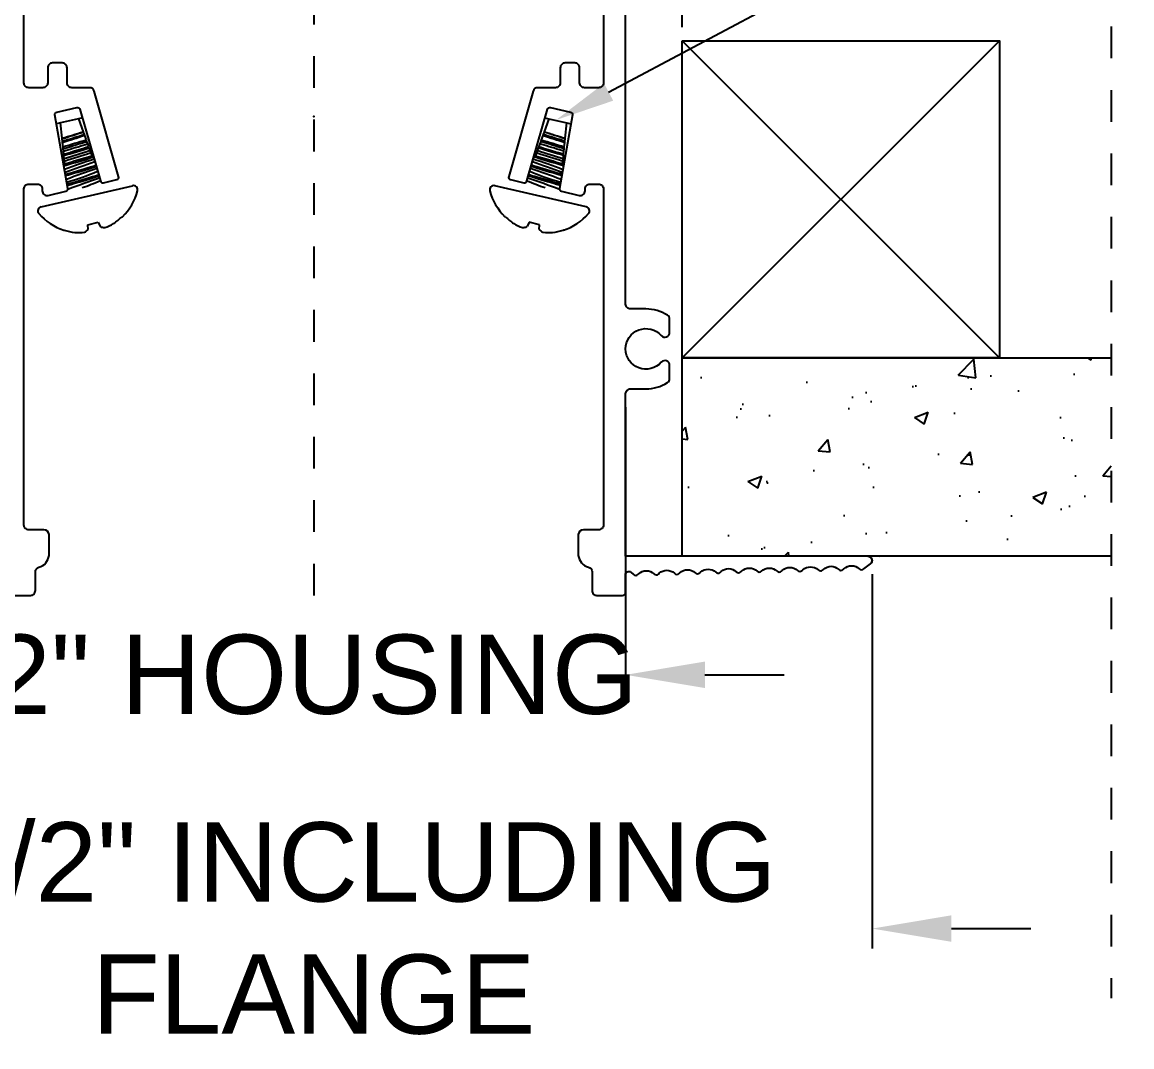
# Model space of a CAD drawing. Extents: x -5.1 to 5.8, y -1.4 to 4.4.
# Drawn here: x -0.919 to 2.579, y -1.423 to 1.807 of the extents above; entities that cross this region are included whole.
import ezdxf
from ezdxf import colors
from ezdxf.entities.mleader import LeaderData, LeaderLine
from ezdxf.math import Vec2, Vec3

# ---------------------------------------------------------------- set-up
doc = ezdxf.new("R2010")
doc.units = 0
doc.header["$LTSCALE"] = 0.5
doc.header["$MEASUREMENT"] = 0
doc.linetypes.add('PHANTOM', pattern=[0.5, 0.25, -0.05, 0.05, -0.05, 0.05, -0.05])
doc.layers.get('0').update_dxf_attribs({"color": 255, "linetype": 'CONTINUOUS'})
doc.layers.get('Defpoints').update_dxf_attribs({"linetype": 'CONTINUOUS'})
for name, color, linetype in [('Ceiling', 42, 'CONTINUOUS'), ('FAB DWG', 221, 'CONTINUOUS'), ('Hardware', 242, 'CONTINUOUS'), ('Housing', 150, 'CONTINUOUS')]:
    doc.layers.add(name, color=color, linetype=linetype)
doc.layers.add('Construction', color=60, linetype='PHANTOM', plot=False)
doc.layers.add('CUST DWG', color=60, linetype='CONTINUOUS', lineweight=20)
doc.styles.add('LSAD_Standard', font='arial.ttf')
doc.styles.get("Standard").update_dxf_attribs({"font": 'arial.ttf'})
doc.dimstyles.new('LSAD_CustDims', dxfattribs={"dimtxt": 1, "dimasz": 1, "dimexe": 0.0625, "dimexo": 0.042969, "dimgap": 0.0625, "dimtad": 0, "dimtih": 1, "dimtoh": 1, "dimdec": 3, "dimzin": 0, "dimdsep": 46, "dimlunit": 4, "dimtxsty": 'Standard', "dimcen": 0.125, "dimclrd": 256, "dimclre": 256, "dimclrt": 256, "dimadec": 0, "dimazin": 0, "dimtfac": 1, "dimtdec": 3, "dimtix": 1, "dimtofl": 0, "dimtmove": 0, "dimatfit": 3, "dimfxl": 1, "dimfrac": 2, "dimtolj": 1, "dimtzin": 0, "dimarcsym": 0})

# ---------------------------------------------------------------- blocks, each defined once
blk = doc.blocks.new('*D1')
at = {"layer": 'CUST DWG', "lineweight": -2, "ltscale": 0.5, "transparency": 16777216}
for p, q in [((-0.9834, 0.5932), (-0.9834, -0.3128)), ((0.9834, 0.5932), (0.9834, -0.3128)), ((-1.2334, -0.2503), (-1.4834, -0.2503)), ((1.2334, -0.2503), (1.4834, -0.2503))]:
    blk.add_line(p, q, dxfattribs=at)
at = {"layer": 'CUST DWG', "ltscale": 0.5, "transparency": 16777216}
for points in [[(-1.2334, -0.2086), (-1.2334, -0.292), (-0.9834, -0.2503)], [(1.2334, -0.2086), (1.2334, -0.292), (0.9834, -0.2503)]]:
    blk.add_solid(points, dxfattribs=at)
at = {"layer": 'Defpoints', "color": 0, "ltscale": 0.5, "transparency": 16777216}
for p in [(-0.9834, 0.6361), (0.9834, 0.6361), (-0.9834, -0.2503)]:
    blk.add_point(p, dxfattribs=at)
at = {"layer": 'CUST DWG', "ltscale": 0.5, "transparency": 16777216, "insert": (0, -0.2503), "char_height": 0.25, "attachment_point": 5}
blk.add_mtext('\\A1;2" HOUSING', dxfattribs=at)
blk = doc.blocks.new('*D2')
at = {"layer": 'CUST DWG', "lineweight": -2, "ltscale": 0.5, "transparency": 16777216}
for p, q in [((-1.7605, 0.067), (-1.7605, -1.1128)), ((1.7605, 0.0672), (1.7605, -1.1128)), ((-2.0105, -1.0503), (-2.2605, -1.0503)), ((2.0105, -1.0503), (2.2605, -1.0503))]:
    blk.add_line(p, q, dxfattribs=at)
at = {"layer": 'CUST DWG', "ltscale": 0.5, "transparency": 16777216}
for points in [[(-2.0105, -1.0086), (-2.0105, -1.092), (-1.7605, -1.0503)], [(2.0105, -1.0086), (2.0105, -1.092), (1.7605, -1.0503)]]:
    blk.add_solid(points, dxfattribs=at)
at = {"layer": 'Defpoints', "color": 0, "ltscale": 0.5, "transparency": 16777216}
for p in [(-1.7605, 0.11), (1.7605, 0.1102), (-1.7605, -1.0503)]:
    blk.add_point(p, dxfattribs=at)
at = {"layer": 'CUST DWG', "ltscale": 0.5, "transparency": 16777216, "insert": (0, -1.0503), "char_height": 0.25, "width": 3.2017, "attachment_point": 5}
blk.add_mtext('\\A1;3 1/2" INCLUDING FLANGE ', dxfattribs=at)
blk = doc.blocks.new('*D3')
at = {"layer": 'CUST DWG', "lineweight": -2, "ltscale": 0.5, "transparency": 16777216}
for p, q in [((-1.1569, 1.7916), (-1.1569, 4.1245)), ((1.1619, 1.7916), (1.1619, 4.1245)), ((-1.1569, 4.062), (-1.4069, 4.062)), ((0.9119, 4.062), (-0.9069, 4.062))]:
    blk.add_line(p, q, dxfattribs=at)
at = {"layer": 'CUST DWG', "ltscale": 0.5, "transparency": 16777216}
for points in [[(-0.9069, 4.1036), (-0.9069, 4.0203), (-1.1569, 4.062)], [(0.9119, 4.1036), (0.9119, 4.0203), (1.1619, 4.062)]]:
    blk.add_solid(points, dxfattribs=at)
at = {"layer": 'Defpoints', "color": 0, "ltscale": 0.5, "transparency": 16777216}
for p in [(-1.1569, 4.062), (-1.1569, 1.7487), (1.1619, 1.7487)]:
    blk.add_point(p, dxfattribs=at)
at = {"layer": 'CUST DWG', "ltscale": 0.5, "transparency": 16777216, "insert": (-2.6509, 4.062), "char_height": 0.25, "width": 2.49899, "attachment_point": 5}
blk.add_mtext('\\A1;2 3/8" CEILING OPENING', dxfattribs=at)

msp = doc.modelspace()

# ---------------------------------------------------------------- hatches: boundary and pattern name
at = {"layer": 'Ceiling', "ltscale": 0.5, "transparency": 16777216}
h = msp.add_hatch(dxfattribs=at)
h.set_pattern_fill('AR-CONC', color=256, scale=0.0625)
h.set_pattern_definition([(50, (0.7806, 0.06365), (0.448288, -0.03922), [0.046875, -0.515625]), (355, (0.7806, 0.06365), (-0.08672, 0.47012), [0.0375, -0.4125]), (100.451, (0.81794, 0.0604), (0.36157, 0.4309), [0.039838, -0.438214]), (46.184, (0.7806, 0.18865), (0.667026, -0.10345), [0.07031, -0.77344]), (96.636, (0.8362, 0.18), (0.58416, 0.60882), [0.05976, -0.65732]), (351.184, (0.7806, 0.18865), (0.58416, 0.60882), [0.05625, -0.61875]), (21, (0.8431, 0.1574), (0.373067, -0.251637), [0.046875, -0.515625]), (326, (0.8431, 0.1574), (0.15207, 0.45322), [0.0375, -0.4125]), (71.451, (0.87417, 0.13643), (0.52514, 0.20158), [0.039838, -0.438214]), (37.5, (0.78058, 0.06365), (0.0076, 0.2080587), [0, -0.4075, 0, -0.41875, 0, -0.414062]), (7.5, (0.78058, 0.06365), (0.164418, 0.246507), [0, -0.23875, 0, -0.398125, 0, -0.157812]), (327.5, (0.6412, 0.06365), (0.333639, -0.014097), [0, -0.15625, 0, -0.4875, 0, -0.646875]), (317.5, (0.5787, 0.06365), (0.364491, 0.062566), [0, -0.203125, 0, -0.32375, 0, -0.459375])])
h.paths.add_polyline_path([(-1.1569, 0.1236), (-1.1569, 0.7487), (-3.113, 0.7487), (-3.0428, 0.542), (-3.0838, 0.4551), (-3.0477, 0.4206), (-3.0959, 0.3189), (-3.0641, 0.1958), (-3.113, 0.1236)])
h.paths.add_polyline_path([(1.1619, 0.7487), (2.514, 0.7487), (2.514, 0.1237), (1.1619, 0.1236)])

# ---------------------------------------------------------------- linework, layer by layer
at = {"ltscale": 0.5, "transparency": 16777216}
msp.add_point((0, 1.51), dxfattribs=at)
at = {"layer": 'Ceiling', "ltscale": 0.5, "transparency": 16777216}
for p, q in [((1.1619, 1.7487), (2.1619, 0.7487)), ((2.1619, 1.7487), (1.1619, 0.7487))]:
    msp.add_line(p, q, dxfattribs=at)
msp.add_lwpolyline([(1.1619, 1.7487), (2.1619, 1.7487), (2.1619, 0.7487), (1.1619, 0.7487)], close=True, dxfattribs=at)
at = {"layer": 'Ceiling', "transparency": 16777216}
msp.add_lwpolyline([(2.514, 0.1236), (1.1619, 0.1236), (1.1619, 0.7487), (2.514, 0.7487)], dxfattribs=at)
at = {"layer": 'Construction', "ltscale": 0.5, "transparency": 16777216}
for p, q in [((2.514, 3.9933), (2.5139, -1.27)), ((0, 3.5), (0, 0))]:
    msp.add_line(p, q, dxfattribs=at)
at = {"layer": 'Hardware', "linetype": 'Continuous', "transparency": 16777216}
for p, q in [((-0.7291, 1.5054), (-0.7417, 1.5025)), ((0.7291, 1.5054), (0.7416, 1.5025)), ((-0.7981, 1.4895), (-0.8106, 1.4866)), ((-0.7417, 1.5025), (-0.7981, 1.4895)), ((-0.793, 1.4416), (-0.7981, 1.4895)), ((-0.7417, 1.5025), (-0.7268, 1.4615)), ((0.7416, 1.5025), (0.7267, 1.4615)), ((0.7416, 1.5025), (0.7979, 1.4895)), ((0.7929, 1.4416), (0.7979, 1.4895)), ((0.7979, 1.4895), (0.8106, 1.4865)), ((-0.7928, 1.4397), (-0.793, 1.4416)), ((-0.792, 1.4318), (-0.7928, 1.4397)), ((-0.7268, 1.4615), (-0.7265, 1.4607)), ((-0.7265, 1.4607), (-0.7239, 1.4534)), ((-0.7239, 1.4534), (-0.7228, 1.4505)), ((-0.7228, 1.4505), (-0.7176, 1.4361)), ((-0.7176, 1.4361), (-0.7159, 1.4314)), ((0.7174, 1.4361), (0.7157, 1.4314)), ((0.7226, 1.4505), (0.7174, 1.4361)), ((0.7237, 1.4534), (0.7226, 1.4505)), ((0.7264, 1.4607), (0.7237, 1.4534)), ((0.7267, 1.4615), (0.7264, 1.4607)), ((0.7918, 1.4318), (0.7927, 1.4397)), ((0.7927, 1.4397), (0.7929, 1.4416)), ((-0.7916, 1.4281), (-0.792, 1.4318)), ((-0.7902, 1.4147), (-0.7916, 1.4281)), ((-0.7895, 1.408), (-0.7902, 1.4147)), ((-0.7887, 1.4001), (-0.7895, 1.408)), ((-0.7877, 1.391), (-0.7887, 1.4001)), ((-0.7083, 1.4106), (-0.768, 1.3969)), ((-0.7159, 1.4314), (-0.7132, 1.4241)), ((-0.7132, 1.4241), (-0.7099, 1.415)), ((-0.7099, 1.415), (-0.7083, 1.4106)), ((-0.7083, 1.4106), (-0.7052, 1.4022)), ((-0.7083, 1.4106), (-0.7083, 1.4106)), ((-0.7052, 1.4022), (-0.7026, 1.3949)), ((0.7051, 1.4022), (0.7024, 1.3949)), ((0.7081, 1.4106), (0.7051, 1.4022)), ((0.7097, 1.415), (0.7081, 1.4106)), ((0.7081, 1.4106), (0.7678, 1.3969)), ((0.7081, 1.4106), (0.7081, 1.4106)), ((0.713, 1.4241), (0.7097, 1.415)), ((0.7157, 1.4314), (0.713, 1.4241)), ((0.7875, 1.391), (0.7885, 1.4001)), ((0.7885, 1.4001), (0.7893, 1.408)), ((0.7893, 1.408), (0.79, 1.4147)), ((0.79, 1.4147), (0.7914, 1.4281)), ((0.7914, 1.4281), (0.7918, 1.4318)), ((-0.7895, 1.367), (-0.7895, 1.3669)), ((-0.7849, 1.3642), (-0.7889, 1.3633)), ((-0.7877, 1.391), (-0.768, 1.3969)), ((-0.7873, 1.387), (-0.7877, 1.391)), ((-0.7862, 1.3763), (-0.7873, 1.387)), ((-0.7853, 1.3684), (-0.7862, 1.3763)), ((-0.7849, 1.3642), (-0.7853, 1.3684)), ((-0.7026, 1.3949), (-0.6989, 1.3849)), ((-0.6989, 1.3849), (-0.6987, 1.3841)), ((-0.6946, 1.3851), (-0.6987, 1.3841)), ((0.6946, 1.385), (0.6985, 1.3841)), ((0.6988, 1.3849), (0.6985, 1.3841)), ((0.7024, 1.3949), (0.6988, 1.3849)), ((0.7875, 1.391), (0.7678, 1.3969)), ((0.7847, 1.3642), (0.7852, 1.3684)), ((0.7847, 1.3642), (0.7889, 1.3633)), ((0.7852, 1.3684), (0.786, 1.3763)), ((0.786, 1.3763), (0.7871, 1.387)), ((0.7871, 1.387), (0.7875, 1.391)), ((0.7897, 1.368), (0.7894, 1.367)), ((0.7894, 1.367), (0.7895, 1.3668)), ((-0.8592, 1.2251), (-0.5709, 1.2917)), ((0.8592, 1.2251), (0.5709, 1.2917)), ((-0.6043, 1.1935), (-0.6028, 1.1939)), ((0.6043, 1.1935), (0.6028, 1.1939)), ((-0.7115, 1.1688), (-0.6789, 1.1763)), ((-0.7107, 1.1541), (-0.7115, 1.1688)), ((-0.6789, 1.1763), (-0.6732, 1.1628)), ((0.6789, 1.1763), (0.6732, 1.1628)), ((0.7115, 1.1688), (0.6789, 1.1763)), ((0.7107, 1.1541), (0.7115, 1.1688)), ((-0.7876, 1.1512), (-0.7861, 1.1515)), ((0.7876, 1.1512), (0.7861, 1.1515))]:
    msp.add_line(p, q, dxfattribs=at)
at = {"layer": 'Hardware', "linetype": 'Continuous', "transparency": 16777216, "flags": 128}
for points in [[(-0.7928, 1.4397), (-0.7853, 1.4421), (-0.7771, 1.4447), (-0.7684, 1.4474), (-0.7593, 1.4503), (-0.7505, 1.4531), (-0.742, 1.4558), (-0.7339, 1.4584), (-0.7265, 1.4607)], [(-0.792, 1.4318), (-0.7843, 1.4342), (-0.7759, 1.4369), (-0.7669, 1.4397), (-0.7576, 1.4427), (-0.7485, 1.4456), (-0.7397, 1.4484), (-0.7314, 1.451), (-0.7239, 1.4534)], [(0.7918, 1.4318), (0.7842, 1.4342), (0.7757, 1.4369), (0.7667, 1.4397), (0.7574, 1.4427), (0.7483, 1.4456), (0.7395, 1.4484), (0.7312, 1.451), (0.7237, 1.4534)], [(0.7927, 1.4397), (0.7852, 1.4421), (0.777, 1.4447), (0.7682, 1.4474), (0.7592, 1.4503), (0.7504, 1.4531), (0.7418, 1.4558), (0.7337, 1.4584), (0.7264, 1.4607)], [(-0.7895, 1.408), (-0.783, 1.4101), (-0.776, 1.4123), (-0.7684, 1.4147), (-0.7605, 1.4173), (-0.7523, 1.4198), (-0.7443, 1.4224), (-0.7365, 1.4248), (-0.7291, 1.4272), (-0.7222, 1.4294), (-0.7159, 1.4314)], [(-0.7887, 1.4001), (-0.782, 1.4023), (-0.7749, 1.4045), (-0.7671, 1.407), (-0.759, 1.4096), (-0.7506, 1.4122), (-0.7423, 1.4148), (-0.7343, 1.4174), (-0.7267, 1.4198), (-0.7197, 1.422), (-0.7132, 1.4241)], [(-0.7873, 1.387), (-0.7783, 1.3897), (-0.7685, 1.3926), (-0.7581, 1.3957), (-0.7475, 1.3989), (-0.737, 1.402), (-0.7269, 1.4051), (-0.7172, 1.408), (-0.7083, 1.4106)], [(0.7871, 1.387), (0.7781, 1.3897), (0.7683, 1.3926), (0.758, 1.3957), (0.7473, 1.3989), (0.7369, 1.402), (0.7267, 1.4051), (0.7171, 1.408), (0.7081, 1.4106)], [(0.7885, 1.4001), (0.7819, 1.4023), (0.7747, 1.4045), (0.767, 1.407), (0.7588, 1.4096), (0.7504, 1.4122), (0.7422, 1.4148), (0.7342, 1.4174), (0.7266, 1.4198), (0.7196, 1.422), (0.713, 1.4241)], [(0.7893, 1.408), (0.7828, 1.4101), (0.7758, 1.4123), (0.7683, 1.4147), (0.7603, 1.4173), (0.7522, 1.4198), (0.7442, 1.4224), (0.7364, 1.4248), (0.729, 1.4272), (0.7221, 1.4294), (0.7157, 1.4314)], [(-0.7881, 1.3542), (-0.7798, 1.3567), (-0.7709, 1.3594), (-0.7612, 1.3623), (-0.7509, 1.3653), (-0.7404, 1.3685), (-0.7299, 1.3716), (-0.7197, 1.3747), (-0.71, 1.3776), (-0.7011, 1.3802), (-0.6938, 1.3824)], [(0.788, 1.3542), (0.7797, 1.3567), (0.7707, 1.3594), (0.761, 1.3623), (0.7508, 1.3653), (0.7403, 1.3685), (0.7298, 1.3716), (0.7196, 1.3747), (0.7099, 1.3776), (0.7009, 1.3802), (0.6926, 1.3828)], [(-0.7826, 1.3273), (-0.782, 1.3275), (-0.7737, 1.3301), (-0.7647, 1.3327), (-0.755, 1.3356), (-0.7448, 1.3387), (-0.7343, 1.3418), (-0.7238, 1.345), (-0.7136, 1.348), (-0.7039, 1.3509), (-0.6949, 1.3536), (-0.6866, 1.3561), (-0.6863, 1.3562)], [(-0.7819, 1.3235), (-0.7811, 1.3237), (-0.7728, 1.3263), (-0.7638, 1.3289), (-0.7541, 1.3318), (-0.7439, 1.3349), (-0.7334, 1.338), (-0.7229, 1.3412), (-0.7127, 1.3442), (-0.703, 1.3471), (-0.6941, 1.3498), (-0.6857, 1.3523), (-0.6853, 1.3525)], [(-0.678, 1.3547), (-0.678, 1.3548)], [(0.6779, 1.3547), (0.6778, 1.3548)], [(0.7819, 1.3234), (0.7809, 1.3237), (0.7726, 1.3263), (0.7637, 1.3289), (0.754, 1.3318), (0.7438, 1.3349), (0.7333, 1.338), (0.7228, 1.3412), (0.7125, 1.3442), (0.7028, 1.3471), (0.6939, 1.3498), (0.6856, 1.3523), (0.6852, 1.3524)], [(0.7825, 1.3273), (0.7818, 1.3275), (0.7735, 1.3301), (0.7646, 1.3327), (0.7549, 1.3356), (0.7446, 1.3387), (0.7341, 1.3418), (0.7236, 1.345), (0.7134, 1.348), (0.7037, 1.3509), (0.6948, 1.3536), (0.6865, 1.3561), (0.6863, 1.3562)], [(-0.7771, 1.2964), (-0.7749, 1.2971), (-0.7666, 1.2996), (-0.7577, 1.3023), (-0.748, 1.3052), (-0.7378, 1.3082), (-0.7273, 1.3114), (-0.7168, 1.3145), (-0.7065, 1.3176), (-0.6969, 1.3205), (-0.6879, 1.3231), (-0.6796, 1.3257), (-0.6777, 1.3262)], [(-0.7764, 1.2925), (-0.7741, 1.2933), (-0.7657, 1.2958), (-0.7568, 1.2985), (-0.7471, 1.3014), (-0.7369, 1.3044), (-0.7264, 1.3076), (-0.7159, 1.3107), (-0.7057, 1.3138), (-0.696, 1.3167), (-0.687, 1.3193), (-0.6787, 1.3219), (-0.6767, 1.3225)], [(0.7764, 1.2925), (0.7739, 1.2933), (0.7656, 1.2958), (0.7566, 1.2985), (0.747, 1.3014), (0.7367, 1.3044), (0.7262, 1.3076), (0.7157, 1.3107), (0.7055, 1.3138), (0.6958, 1.3167), (0.6869, 1.3193), (0.6786, 1.3219), (0.6767, 1.3225)], [(0.7771, 1.2964), (0.7748, 1.2971), (0.7665, 1.2996), (0.7575, 1.3023), (0.7478, 1.3052), (0.7376, 1.3082), (0.7271, 1.3114), (0.7166, 1.3145), (0.7064, 1.3176), (0.6967, 1.3205), (0.6877, 1.3231), (0.6794, 1.3257), (0.6777, 1.3262)]]:
    msp.add_lwpolyline(points, dxfattribs=at)
at = {"layer": 'Hardware', "linetype": 'Continuous', "transparency": 16777216}
for centre, radius, start, end in [((-8.5769, 27.3392), 27.0422, 286.72892, 286.8754), ((-5.8334, 17.045), 16.4105, 287.89218, 288.14476), ((-11.3397, 37.3535), 37.4552, 286.35906, 286.47488), ((11.3395, 37.3535), 37.4552, 253.52512, 253.64094), ((5.8332, 17.045), 16.4105, 251.85524, 252.10782), ((8.5768, 27.3392), 27.0422, 253.1246, 253.27108), ((11.4517, -36.8367), 40.1249, 107.63658, 107.7579), ((-8.0543, 24.7595), 24.4725, 287.32157, 287.464), ((-11.4519, -36.8367), 40.1249, 72.2421, 72.36342), ((8.0541, 24.7595), 24.4725, 252.536, 252.67843), ((-0.7753, 1.3142), 0.0547, 105.0512, 105.0798), ((-0.3647, 0.1381), 1.2909, 105.0052, 109.1361), ((10.4331, -33.5975), 36.7215, 107.65273, 107.7883), ((-0.0072, -0.6982), 2.1838, 108.2727, 110.8718), ((-1.618, 3.8252), 2.6267, 288.516, 290.6953), ((1.6178, 3.8252), 2.6267, 249.308, 251.4874), ((0.007, -0.6982), 2.1838, 69.1241, 71.7233), ((0.3646, 0.1381), 1.2909, 70.8568, 74.9948), ((-10.4333, -33.5975), 36.7215, 72.2117, 72.34727), ((0.7752, 1.3142), 0.0547, 74.7562, 74.9488), ((-0.0001, -0.7286), 2.1838, 108.2298, 110.9155), ((-1.0179, 2.1334), 0.8643, 286.0985, 292.9464), ((1.0178, 2.1334), 0.8643, 247.0638, 253.9119), ((0, -0.7286), 2.1838, 69.0803, 71.7662), ((0.1573, -1.1758), 2.6267, 108.4662, 110.7852), ((-1.0109, 2.1029), 0.8643, 288.9805, 293.0555), ((1.0107, 2.1029), 0.8643, 246.9546, 251.0195), ((-0.1574, -1.1758), 2.6267, 69.2108, 71.5304), ((-0.7298, 1.3223), 0.1806, 314.664, 345.0089), ((-0.5679, 1.279), 0.013, 345.0089, 103.0027), ((0.5679, 1.279), 0.013, 76.9973, 194.9911), ((0.7298, 1.3223), 0.1806, 194.9911, 225.336), ((-0.8563, 1.2124), 0.013, 103.0027, 220.9965), ((0.8563, 1.2124), 0.013, 319.0035, 76.9973), ((-0.7298, 1.3223), 0.1806, 220.9965, 251.3414), ((-0.7299, 1.3246), 0.1815, 303.1214, 313.7736), ((0.7299, 1.3246), 0.1815, 226.2264, 236.8786), ((0.7298, 1.3223), 0.1806, 288.6586, 319.0035), ((-0.6571, 1.2027), 0.0431, 248.1347, 268.1951), ((-0.7078, 1.3026), 0.1512, 289.0637, 300.6945), ((0.7078, 1.3026), 0.1512, 239.3055, 250.9363), ((0.6571, 1.2027), 0.0431, 271.8049, 291.8653), ((-0.7307, 1.3244), 0.1815, 252.2317, 262.884), ((-0.7409, 1.2949), 0.1512, 265.3109, 276.9416), ((-0.7427, 1.183), 0.0431, 297.8103, 317.8707), ((0.7427, 1.183), 0.0431, 222.1293, 242.1897), ((0.7409, 1.2949), 0.1512, 263.0584, 274.6891), ((0.7307, 1.3244), 0.1815, 277.116, 287.7683)]:
    msp.add_arc(centre, radius, start, end, dxfattribs=at)
at = {"layer": 'Housing', "linetype": 'Continuous', "transparency": 16777216}
for points in [[(1.747, 0.1236, -0.716157), (1.7552, 0.0995, 0.716158), (1.747, 0.1236), (0.9834, 0.1236), (0.9834, 0.6361, -0.414214), (0.9984, 0.6511), (1.0474, 0.6511, 0.142851), (1.1151, 0.6709, 0.256203), (1.1221, 0.6835), (1.1221, 0.7253, 0.694078), (1.0957, 0.7352, -2.678512), (1.0957, 0.8191, 0.694078), (1.1221, 0.8289), (1.1221, 0.8707, 0.256203), (1.1151, 0.8834, 0.142851), (1.0474, 0.9031), (0.9984, 0.9031, -0.414214), (0.9834, 0.9181), (0.9834, 3.0895, -0.414214)], [(-0.9734, 0), (-0.8924, 0, 0.414214), (-0.8774, 0.015), (-0.8774, 0.0747, -0.340243), (-0.8662, 0.0892, 0.312929), (-0.8342, 0.1257), (-0.8342, 0.192, 0.369385), (-0.8502, 0.207), (-0.8984, 0.207, -0.414219), (-0.9134, 0.222), (-0.9134, 1.2819, -0.414214), (-0.8984, 1.2969), (-0.8704, 1.2969, -0.414214), (-0.8554, 1.2819), (-0.8554, 1.2756, 0.482343), (-0.837, 1.261), (-0.7808, 1.274, 0.39896), (-0.7748, 1.2832), (-0.8156, 1.5148, -0.39896), (-0.8095, 1.5239), (-0.7465, 1.5385, -0.39896), (-0.737, 1.5329), (-0.6722, 1.3069, 0.39896), (-0.6627, 1.3013), (-0.6207, 1.3109, 0.429634), (-0.6148, 1.3209), (-0.6919, 1.5898, 0.334595), (-0.7064, 1.6007), (-0.7624, 1.6007, -0.414214), (-0.7774, 1.6157), (-0.7774, 1.6637, 0.414214), (-0.7924, 1.6787), (-0.8234, 1.6787, 0.414214), (-0.8384, 1.6637), (-0.8384, 1.6157, -0.414214), (-0.8534, 1.6007), (-0.8984, 1.6007, -0.414214), (-0.9134, 1.6157), (-0.9134, 3.0458, -0.414214)], [(0.9134, 3.0458), (0.9134, 1.6157, -0.414214), (0.8984, 1.6007), (0.8534, 1.6007, -0.414214), (0.8384, 1.6157), (0.8384, 1.6637, 0.414214), (0.8234, 1.6787), (0.7924, 1.6787, 0.414214), (0.7774, 1.6637), (0.7774, 1.6157, -0.414214), (0.7624, 1.6007), (0.7064, 1.6007, 0.334595), (0.6919, 1.5898), (0.6148, 1.3209, 0.429634), (0.6207, 1.3109), (0.6627, 1.3013, 0.39896), (0.6722, 1.3069), (0.737, 1.5329, -0.39896), (0.7465, 1.5385), (0.8095, 1.5239, -0.39896), (0.8156, 1.5148), (0.7748, 1.2832, 0.39896), (0.7808, 1.274), (0.837, 1.261, 0.482343), (0.8554, 1.2756), (0.8554, 1.2819, -0.414214), (0.8704, 1.2969), (0.8984, 1.2969, -0.414214), (0.9134, 1.2819), (0.9134, 0.222, -0.414219), (0.8984, 0.207), (0.8502, 0.207, 0.369385), (0.8342, 0.192), (0.8342, 0.1257, 0.312929), (0.8662, 0.0892, -0.340243), (0.8774, 0.0747), (0.8774, 0.015, 0.414214), (0.8924, 0), (0.9734, 0, 0.414214), (0.9834, 0.01), (0.9834, 0.0645, -0.703361), (1, 0.0734), (1.0085, 0.0657, 0.391458), (1.0221, 0.0658), (1.0245, 0.0681, -0.399274), (1.0727, 0.068, 0.414823), (1.087, 0.0675), (1.0894, 0.0698, -0.399275), (1.1376, 0.0697, 0.41482), (1.1519, 0.0692), (1.1543, 0.0715, -0.399274), (1.2025, 0.0714, 0.414821), (1.2168, 0.0709), (1.2192, 0.0732, -0.399275), (1.2674, 0.0731, 0.414821), (1.2817, 0.0726), (1.2841, 0.0749, -0.399276), (1.3323, 0.0748, 0.414819), (1.3466, 0.0744), (1.349, 0.0766, -0.40319), (1.3977, 0.0762, 0.412), (1.4117, 0.0762, -0.407844), (1.4607, 0.0765, 0.399147), (1.4746, 0.0765), (1.477, 0.0788, -0.399278), (1.5252, 0.0787, 0.414821), (1.5395, 0.0782), (1.5419, 0.0805, -0.399275), (1.5901, 0.0804, 0.414823), (1.6044, 0.0799), (1.6068, 0.0822, -0.399274), (1.655, 0.0821, 0.414821), (1.6693, 0.0816), (1.6717, 0.0839, -0.399262), (1.7199, 0.0838, 0.415), (1.7342, 0.0833), (1.7552, 0.0995)]]:
    msp.add_lwpolyline(points, format="xyb", dxfattribs=at)

# ---------------------------------------------------------------- dimensions: what is measured, and where the dimension line sits
at = {"layer": 'CUST DWG', "ltscale": 0.5, "transparency": 16777216}
dim = msp.add_linear_dim(base=(-1.1569, 4.062), p1=(1.1619, 1.7487), p2=(-1.1569, 1.7487), angle=180, text='<> CEILING OPENING', dimstyle='LSAD_CustDims', override={"dimtxt": 0.25, "dimasz": 0.25}, dxfattribs=at)
dim.commit()
dim.dimension.update_dxf_attribs({"geometry": '*D3', "text_midpoint": (-2.6509, 4.062), "dimtype": 128})
for base, p1, p2, text, picture, middle in [((-0.9834, -0.2503), (0.9834, 0.6361), (-0.9834, 0.6361), '<> HOUSING', '*D1', (0, -0.2503)), ((-1.7605, -1.0503), (1.7605, 0.1102), (-1.7605, 0.11), '<> INCLUDING FLANGE ', '*D2', (0, -1.0503))]:
    dim = msp.add_linear_dim(base=base, p1=p1, p2=p2, angle=180, text=text, dimstyle='LSAD_CustDims', override={"dimtxt": 0.25, "dimasz": 0.25}, dxfattribs=at)
    dim.commit()
    dim.dimension.update_dxf_attribs({"geometry": picture, "text_midpoint": middle})

# ---------------------------------------------------------------- leaders
at = {"layer": 'FAB DWG', "ltscale": 0.5, "transparency": 16777216}
ml = msp.add_multileader_mtext('Standard', dxfattribs=at)
ml.set_content('\\A1;8-32 x {\\H0.7x;\\S1/4;}" PAN\\PTYPE F (HW00814)', color=256, style='LSAD_Standard')
ml.set_leader_properties()
ml.build(insert=Vec2(0, 0))
ml.multileader.update_dxf_attribs({"text_left_attachment_type": 2, "dogleg_length": 0.36, "arrow_head_size": 0.1875})
ctx = ml.context
ctx.base_point, ctx.char_height, ctx.arrow_head_size, ctx.landing_gap_size, ctx.plane_origin = Vec3(2.5139, 2.0918), 0.1875, 0.1875, 0.09, Vec3(0.5674, 0.0797)
ctx.left_attachment = 2
notes = []
notes.append((ctx, [(0, (1, 1, 0), (1.8782, 2.0918), (1, 0), 0.6358, [(0, [(0.7642, 1.4989)], 0, [])])]))
ctx.mtext.insert, ctx.mtext.width, ctx.mtext.defined_height, ctx.mtext.flow_direction = Vec3(2.6039, 2.3994), 3.15153, 0.8541, 5
for ctx, leaders in notes:
    for number, flags, end, landing, length, lines in leaders:
        leader = LeaderData()
        leader.index, (leader.has_last_leader_line, leader.has_dogleg_vector, leader.attachment_direction) = number, flags
        leader.last_leader_point, leader.dogleg_vector, leader.dogleg_length = Vec3(end), Vec3(landing), length
        for number, points, colour, breaks in lines:
            line = LeaderLine()
            line.index, line.vertices, line.color, line.breaks = number, Vec3.list(points), colors.encode_raw_color(colour), breaks
            leader.lines.append(line)
        ctx.leaders.append(leader)

doc.saveas('drawing.dxf')
